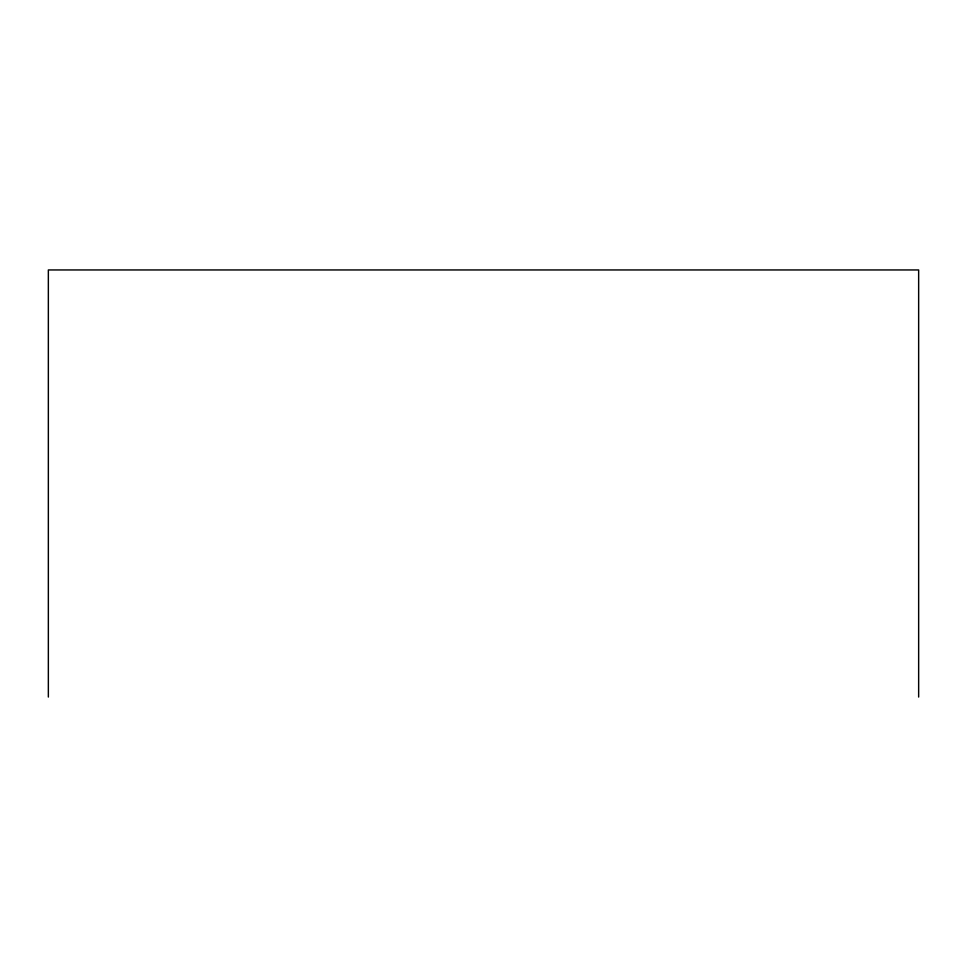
<?xml version="1.0" encoding="UTF-8"?>
<svg xmlns="http://www.w3.org/2000/svg" width="967" height="967" viewBox="0 0 967 967"><rect width="100%" height="100%" fill="white"/><g stroke="black" fill="none" stroke-linecap="round" stroke-linejoin="round"><path stroke-width="1.45" d="M918.65 697.05L918.65 269.95L48.35 269.95L48.35 697.05"/></g></svg>
